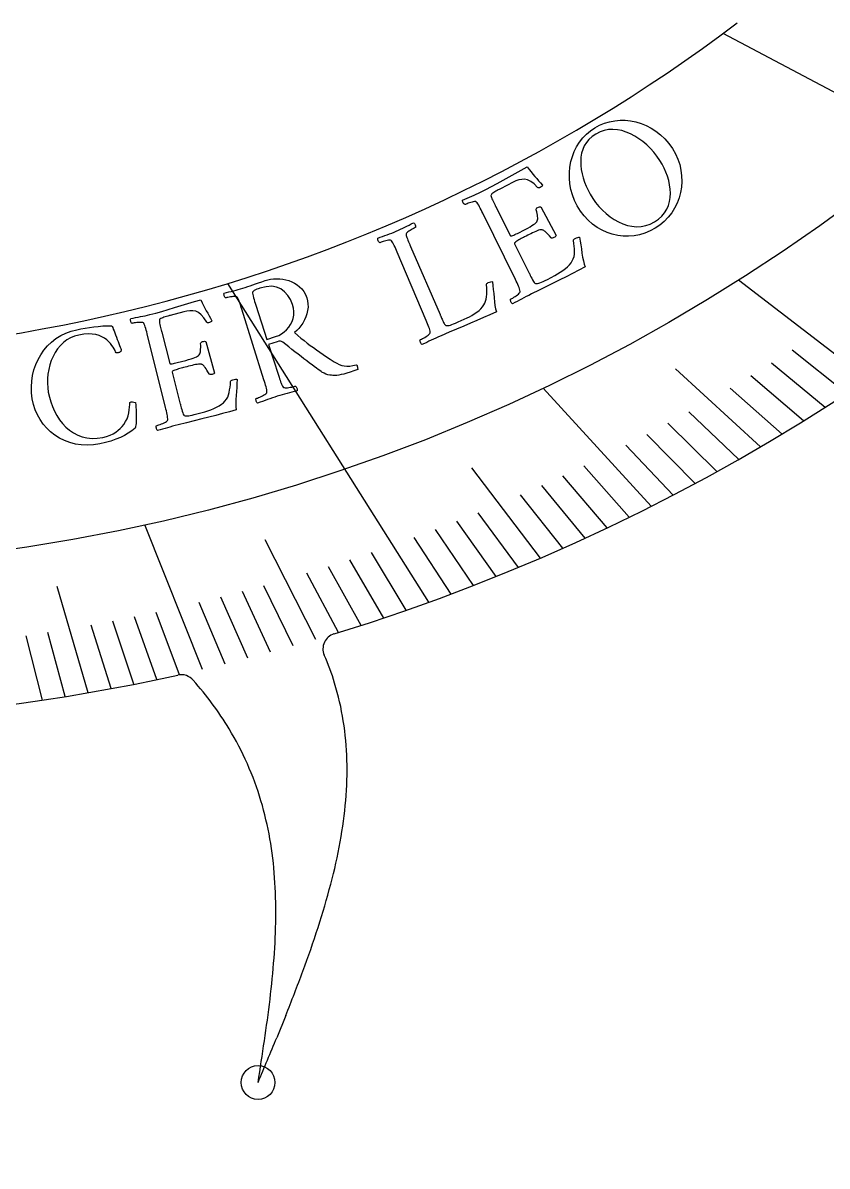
# Model space of a CAD drawing. Header units: millimetres. Extents: x -45 to 45, y -45 to 45.
# Drawn here: x 4.46 to 17.3, y -26.37 to -8.11 of the extents above; entities that cross this region are included whole.
import ezdxf

# ---------------------------------------------------------------- set-up
doc = ezdxf.new("R2010")
doc.units = ezdxf.units.MM
for name, color, linetype in [('CUT_INNER', 6, 'Continuous'), ('CUT_OUTER', 1, 'Continuous'), ('ENGRAVE', 7, 'Continuous'), ('ENGRAVE_FINE', 8, 'Continuous'), ('TEXT', 5, 'Continuous')]:
    doc.layers.add(name, color=color, linetype=linetype)

msp = doc.modelspace()

# ---------------------------------------------------------------- linework, layer by layer
at = {"layer": 'CUT_INNER'}
msp.add_lwpolyline([(8.6536, -23.9644), (8.5094, -24.3192)], dxfattribs=at)
for centre, radius, start, end in [((0.0007, 12.8585), 32.1401, 287.05108, 353.10104), ((0.0001, -0.0001), 43.3831, 216.35284, 0.70917), ((0.0003, 12.8577), 26.2896, 259.65555, 307.11507), ((9.4982, -18.1078), 0.25, 107.05349, 203.12714), ((6.1609, -19.6167), 3.4126, 16.3896, 24.41638), ((0.0003, 12.8506), 32.1325, 261.80212, 282.45773), ((6.9859, -18.7695), 0.25, 39.9146, 102.48047), ((3.1608, -22.1675), 5.3663, 31.24812, 41.53713), ((5.1697, -19.953), 4.4586, 8.96021, 16.94128), ((4.7562, -20.0154), 4.8768, 1.54877, 8.92737), ((3.5286, -21.9422), 4.935, 16.55981, 31.22646), ((3.9187, -20.0362), 5.7146, 355.06785, 1.53095), ((3.1301, -22.0595), 5.3504, 9.88769, 16.54739), ((2.5614, -19.9186), 7.077, 349.65898, 355.06385), ((2.2915, -22.2036), 6.2013, 4.07726, 9.86906), ((0.507, -19.5445), 9.1652, 345.32839, 349.6636), ((0.8183, -22.3076), 7.6782, 359.31729, 4.06986), ((-2.6105, -18.7301), 12.3872, 342.01057, 345.33653), ((-1.6729, -22.278), 10.1695, 355.66115, 359.31752), ((-7.667, -17.0909), 17.7028, 339.61834, 342.01883), ((-6.2086, -21.9348), 14.7182, 353.09366, 355.6648), ((-17.3368, -13.5016), 28.0173, 338.07219, 339.62493), ((-16.6164, -20.6758), 25.2019, 351.57591, 353.09758), ((-83.989, 13.7735), 100.035, 337.174557, 337.617169), ((-79.8758, -11.2832), 89.1547, 351.128482, 351.560585)]:
    msp.add_arc(centre, radius, start, end, dxfattribs=at)
at = {"layer": 'CUT_OUTER'}
msp.add_circle((0, 0), 45, dxfattribs=at)
at = {"layer": 'ENGRAVE'}
for points in [[(21.2577, -11.2481), (15.6388, -8.2749)], [(17.9491, -13.8032), (15.8858, -12.2164)], [(10.9383, -17.3634), (7.7297, -12.27)], [(14.4926, -15.8291), (12.7637, -13.9407)], [(7.322, -18.4368), (6.4042, -16.1259)]]:
    msp.add_lwpolyline(points, dxfattribs=at)
for centre, radius in [((0, 0), 44.1916), ((0, 12.859), 29.684), ((8.2119, -25.0343), 0.27)]:
    msp.add_circle(centre, radius, dxfattribs=at)
at = {"layer": 'ENGRAVE_FINE'}
for points in [[(17.6091, -14.0289), (16.7404, -13.3368)], [(16.2358, -14.8798), (14.878, -13.6354)], [(17.2678, -14.2494), (16.4124, -13.5435)], [(16.925, -14.4647), (16.0833, -13.7453)], [(16.581, -14.6748), (15.7532, -13.9421)], [(15.8893, -15.0797), (15.09, -14.321)], [(15.5418, -15.2745), (14.757, -14.5032)], [(15.1931, -15.4643), (14.4231, -14.6806)], [(14.8433, -15.6492), (14.0885, -14.8533)], [(12.7252, -16.6556), (11.6248, -15.2153)], [(14.1409, -16.004), (13.4169, -15.1847)], [(13.4347, -16.3394), (12.7424, -15.4975)], [(13.7882, -16.1742), (13.08, -15.3434)], [(13.0803, -16.4999), (12.4043, -15.647)], [(12.0125, -16.9527), (11.3862, -16.0688)], [(12.3692, -16.8065), (11.7261, -15.9326)], [(11.6551, -17.0943), (11.0457, -16.2005)], [(9.1361, -17.9561), (8.326, -16.364)], [(11.297, -17.2311), (10.7048, -16.3278)], [(10.579, -17.491), (10.0216, -16.5694)], [(9.8586, -17.7326), (9.3367, -16.7938)], [(10.2191, -17.6141), (9.6793, -16.6837)], [(9.4976, -17.8466), (8.9936, -16.8996)], [(5.4989, -18.808), (5.0031, -17.1122)], [(8.7742, -18.0611), (8.3066, -17.0986)], [(8.0489, -18.2578), (7.6183, -17.281)], [(8.4117, -18.1617), (7.9626, -17.1919)], [(6.958, -18.5197), (6.5838, -17.5238)], [(7.6856, -18.3495), (7.2737, -17.366)], [(6.229, -18.6725), (5.893, -17.6653)], [(6.5937, -18.5983), (6.2385, -17.5965)], [(5.1334, -18.8693), (4.8554, -17.8474)], [(5.8641, -18.7425), (5.5473, -17.73)], [(4.7677, -18.9263), (4.5092, -17.9002)]]:
    msp.add_lwpolyline(points, dxfattribs=at)
at = {"layer": 'TEXT'}
for points in [[(13.5913, -9.7829), (13.6675, -9.742), (13.7458, -9.7093), (13.8263, -9.685), (13.9091, -9.6689), (13.9931, -9.6611), (14.0771, -9.6616), (14.1612, -9.6704), (14.2454, -9.6875), (14.3286, -9.7127), (14.4097, -9.7458), (14.4887, -9.7869), (14.5656, -9.836), (14.6389, -9.8933), (14.7074, -9.9589), (14.771, -10.0329), (14.8295, -10.1155), (14.8778, -10.1985), (14.9168, -10.2837), (14.9462, -10.3708), (14.9661, -10.4601), (14.9771, -10.5502), (14.9796, -10.6397), (14.9736, -10.7287), (14.959, -10.817), (14.9362, -10.9034), (14.9051, -10.9863), (14.8659, -11.0658), (14.8185, -11.1418), (14.7633, -11.2128), (14.7009, -11.2774), (14.6312, -11.3355), (14.5543, -11.3871), (14.4738, -11.4303), (14.3909, -11.4647), (14.3057, -11.4903), (14.2182, -11.5071), (14.1299, -11.515), (14.0424, -11.5137), (13.9558, -11.5034), (13.8701, -11.484), (13.7865, -11.4558), (13.7059, -11.4193), (13.6285, -11.3744), (13.5542, -11.3211), (13.4844, -11.2597), (13.4205, -11.1904), (13.3623, -11.1131), (13.3099, -11.028), (13.2669, -10.942), (13.2331, -10.8545), (13.2082, -10.7657), (13.1923, -10.6754), (13.1847, -10.5852), (13.185, -10.4964), (13.193, -10.4091), (13.2087, -10.3231), (13.232, -10.2397), (13.2626, -10.1601), (13.3005, -10.0843), (13.3458, -10.0121), (13.3978, -9.945), (13.456, -9.8845), (13.5205, -9.8305), (13.5913, -9.7829)], [(13.6069, -9.8825), (13.5475, -9.9229), (13.4971, -9.9679), (13.4556, -10.0175), (13.423, -10.0718), (13.3983, -10.1296), (13.3805, -10.1896), (13.3695, -10.2519), (13.3653, -10.3165), (13.3673, -10.3826), (13.3745, -10.4492), (13.3871, -10.5164), (13.4051, -10.5842), (13.4274, -10.6513), (13.4532, -10.7165), (13.4824, -10.7797), (13.515, -10.8409), (13.5572, -10.9096), (13.6042, -10.9754), (13.6557, -11.0383), (13.7121, -11.0983), (13.7721, -11.154), (13.835, -11.204), (13.9007, -11.2483), (13.9692, -11.2867), (14.0397, -11.3182), (14.1111, -11.3414), (14.1836, -11.3563), (14.257, -11.363), (14.3305, -11.3599), (14.4031, -11.3455), (14.4749, -11.32), (14.5457, -11.2833), (14.6087, -11.2401), (14.6622, -11.1924), (14.706, -11.1402), (14.7403, -11.0835), (14.7661, -11.0235), (14.7843, -10.9611), (14.795, -10.8964), (14.7982, -10.8295), (14.7948, -10.7614), (14.7856, -10.6933), (14.7706, -10.6253), (14.7499, -10.5574), (14.7246, -10.4906), (14.6959, -10.4262), (14.6639, -10.3641), (14.6285, -10.3043), (14.5832, -10.2377), (14.5336, -10.1742), (14.4797, -10.1139), (14.4214, -10.0567), (14.3599, -10.0039), (14.296, -9.9567), (14.2297, -9.9151), (14.161, -9.8791), (14.0911, -9.8498), (14.021, -9.8281), (13.9507, -9.8142), (13.8802, -9.808), (13.8101, -9.8109), (13.7413, -9.8243), (13.6736, -9.8481), (13.6069, -9.8825)], [(11.7656, -10.8116), (11.8507, -10.7685), (11.9395, -10.7219), (12.0318, -10.672), (12.1276, -10.6186), (12.2246, -10.564), (12.3207, -10.5106), (12.4159, -10.4584), (12.5102, -10.4073), (12.5409, -10.4491), (12.5715, -10.4885), (12.602, -10.5255), (12.6325, -10.5601), (12.6629, -10.5939), (12.6934, -10.6286), (12.7239, -10.6639), (12.7546, -10.7001), (12.7504, -10.7093), (12.7434, -10.7182), (12.7334, -10.7266), (12.7204, -10.7346), (12.7059, -10.741), (12.6939, -10.7432), (12.6844, -10.7413), (12.6773, -10.7353), (12.6202, -10.6798), (12.5665, -10.6397), (12.5161, -10.6151), (12.4691, -10.6058), (12.4236, -10.6076), (12.3777, -10.6158), (12.3315, -10.6305), (12.2849, -10.6517), (12.0828, -10.7562), (12.0741, -10.7607), (12.0625, -10.767), (12.0479, -10.7749), (12.0304, -10.7845), (12.0118, -10.7951), (11.9941, -10.8058), (11.9772, -10.8166), (11.9611, -10.8276), (11.9475, -10.8382), (11.938, -10.848), (11.9326, -10.8568), (11.9313, -10.8648), (11.9349, -10.88), (11.9402, -10.8968), (11.9472, -10.915), (11.9559, -10.9348), (11.9656, -10.9555), (11.9756, -10.9764), (11.9859, -10.9975), (11.9966, -11.0189), (12.0008, -11.0273), (12.0045, -11.0347), (12.0078, -11.0412), (12.0106, -11.0467), (12.2418, -11.5071), (12.2462, -11.5106), (12.2541, -11.5112), (12.2655, -11.5088), (12.2805, -11.5034), (12.2977, -11.4962), (12.3157, -11.4881), (12.3344, -11.4792), (12.3539, -11.4695), (12.4804, -11.4048), (12.5212, -11.3834), (12.5568, -11.3638), (12.5873, -11.346), (12.6126, -11.33), (12.6334, -11.315), (12.65, -11.3001), (12.6626, -11.2853), (12.6711, -11.2706), (12.6764, -11.2553), (12.6793, -11.2384), (12.6798, -11.2199), (12.6779, -11.1999), (12.6741, -11.1775), (12.669, -11.1518), (12.6625, -11.1228), (12.6546, -11.0906), (12.6536, -11.0813), (12.6575, -11.0722), (12.6661, -11.0635), (12.6796, -11.0549), (12.6936, -11.0485), (12.7063, -11.0448), (12.7176, -11.0437), (12.7277, -11.0454), (12.9725, -11.5051), (12.9686, -11.5128), (12.9616, -11.5206), (12.9514, -11.5284), (12.938, -11.5363), (12.9239, -11.5424), (12.9114, -11.5448), (12.9005, -11.5435), (12.8914, -11.5385), (12.8658, -11.5103), (12.8436, -11.4865), (12.8248, -11.4672), (12.8093, -11.4522), (12.7962, -11.4407), (12.7849, -11.4315), (12.7751, -11.4246), (12.767, -11.4201), (12.7596, -11.4171), (12.752, -11.4148), (12.7441, -11.4132), (12.7361, -11.4124), (12.7254, -11.4121), (12.7112, -11.4146), (12.6933, -11.4201), (12.6718, -11.4284), (12.6481, -11.4386), (12.6234, -11.4497), (12.5977, -11.4615), (12.5712, -11.4743), (12.5446, -11.4873), (12.5188, -11.5001), (12.4939, -11.5126), (12.4698, -11.5248), (12.4531, -11.5334), (12.4354, -11.5428), (12.4167, -11.5528), (12.3969, -11.5635), (12.3775, -11.5744), (12.3596, -11.5848), (12.3432, -11.5949), (12.3284, -11.6045), (12.3165, -11.6136), (12.3089, -11.6219), (12.3056, -11.6294), (12.3067, -11.6361), (12.543, -12.1065), (12.5444, -12.1094), (12.5462, -12.1129), (12.5483, -12.117), (12.5506, -12.1217), (12.5603, -12.1406), (12.5713, -12.162), (12.5838, -12.1858), (12.5977, -12.2121), (12.6113, -12.2363), (12.6231, -12.254), (12.633, -12.2651), (12.641, -12.2695), (12.6586, -12.2707), (12.6767, -12.2694), (12.6954, -12.2656), (12.7147, -12.2593), (12.7368, -12.2502), (12.7639, -12.2379), (12.796, -12.2225), (12.8332, -12.2038), (12.9533, -12.1419), (12.9972, -12.1177), (13.0396, -12.0914), (13.0805, -12.063), (13.1199, -12.0325), (13.1557, -12.0012), (13.186, -11.9703), (13.2109, -11.9398), (13.2302, -11.9098), (13.2473, -11.8757), (13.2591, -11.8394), (13.2656, -11.8008), (13.2668, -11.7601), (13.2648, -11.7177), (13.2616, -11.674), (13.2574, -11.6292), (13.252, -11.5831), (13.2525, -11.5744), (13.2572, -11.5658), (13.2659, -11.5574), (13.2788, -11.5492), (13.2999, -11.5389), (13.3182, -11.5326), (13.3338, -11.5301), (13.3467, -11.5315), (13.3565, -11.5917), (13.3662, -11.6539), (13.3759, -11.7181), (13.3856, -11.7844), (13.3959, -11.8486), (13.4075, -11.9069), (13.4206, -11.9592), (13.435, -12.0054), (13.3346, -12.059), (13.234, -12.1114), (13.1332, -12.1626), (13.0321, -12.2126), (12.9279, -12.2637), (12.8173, -12.3183), (12.7004, -12.3763), (12.577, -12.4376), (12.5343, -12.4591), (12.4941, -12.4799), (12.4564, -12.4999), (12.4211, -12.5193), (12.3866, -12.5382), (12.3512, -12.5569), (12.3149, -12.5754), (12.2776, -12.5937), (12.2702, -12.5898), (12.2634, -12.5833), (12.2571, -12.5742), (12.2513, -12.5624), (12.2467, -12.5501), (12.2438, -12.5393), (12.2426, -12.5301), (12.2432, -12.5223), (12.2525, -12.5176), (12.2648, -12.5107), (12.28, -12.5019), (12.2983, -12.4909), (12.3177, -12.4787), (12.3361, -12.4659), (12.3537, -12.4525), (12.3704, -12.4385), (12.3843, -12.4252), (12.3938, -12.4137), (12.3987, -12.404), (12.3992, -12.3961), (12.3957, -12.3774), (12.3901, -12.3572), (12.3822, -12.3352), (12.3721, -12.3116), (12.3605, -12.2867), (12.3484, -12.261), (12.3356, -12.2343), (12.3221, -12.2068), (11.8014, -11.1475), (11.7878, -11.12), (11.7744, -11.0934), (11.7613, -11.0676), (11.7484, -11.0427), (11.7356, -11.0197), (11.723, -10.9996), (11.7105, -10.9824), (11.6981, -10.9681), (11.6913, -10.9625), (11.6809, -10.9599), (11.6668, -10.9603), (11.6492, -10.9637), (11.6295, -10.9688), (11.6097, -10.9746), (11.5896, -10.9812), (11.5694, -10.9884), (11.5506, -10.9954), (11.5351, -11.0014), (11.5229, -11.0064), (11.5139, -11.0105), (11.5077, -11.006), (11.5014, -10.9992), (11.4949, -10.9902), (11.4882, -10.9789), (11.4826, -10.967), (11.4793, -10.9565), (11.4782, -10.9471), (11.4795, -10.9391), (11.5164, -10.9229), (11.5531, -10.907), (11.5896, -10.8913), (11.6257, -10.8758), (11.6615, -10.8603), (11.6968, -10.8445), (11.7315, -10.8282), (11.7656, -10.8116)], [(11.1187, -12.7634), (11.1199, -12.7663), (11.1215, -12.7699), (11.1233, -12.7741), (11.1254, -12.779), (11.1309, -12.7915), (11.1371, -12.8059), (11.1441, -12.822), (11.1519, -12.84), (11.1601, -12.8583), (11.1682, -12.8757), (11.1763, -12.8922), (11.1844, -12.9076), (11.1921, -12.9209), (11.1991, -12.9306), (11.2053, -12.9368), (11.2107, -12.9394), (11.2282, -12.9416), (11.2464, -12.9413), (11.2653, -12.9385), (11.2849, -12.9333), (11.3074, -12.9255), (11.3352, -12.9147), (11.3681, -12.9011), (11.4063, -12.8845), (11.5507, -12.8201), (11.5878, -12.8021), (11.6257, -12.7811), (11.6645, -12.7572), (11.704, -12.7303), (11.7412, -12.7017), (11.7727, -12.6726), (11.7987, -12.6432), (11.8192, -12.6133), (11.8337, -12.5844), (11.8458, -12.5526), (11.8556, -12.5179), (11.863, -12.4805), (11.8675, -12.4393), (11.8684, -12.3936), (11.8656, -12.3432), (11.8593, -12.2883), (11.8603, -12.2797), (11.8654, -12.2714), (11.8746, -12.2635), (11.888, -12.256), (11.9096, -12.2469), (11.9282, -12.2416), (11.944, -12.24), (11.9568, -12.2421), (11.9631, -12.3028), (11.9693, -12.3655), (11.9754, -12.4301), (11.9813, -12.4968), (11.988, -12.5615), (11.9964, -12.6204), (12.0065, -12.6733), (12.0183, -12.7203), (11.9151, -12.7682), (11.8117, -12.8148), (11.7081, -12.8603), (11.6044, -12.9045), (11.4975, -12.9497), (11.384, -12.998), (11.264, -13.0494), (11.1374, -13.1036), (11.0936, -13.1227), (11.0523, -13.1412), (11.0135, -13.1591), (10.9771, -13.1764), (10.9416, -13.1934), (10.9052, -13.2101), (10.8679, -13.2265), (10.8297, -13.2427), (10.8226, -13.2384), (10.8161, -13.2315), (10.8103, -13.222), (10.8052, -13.2099), (10.8013, -13.1974), (10.799, -13.1865), (10.7984, -13.1772), (10.7994, -13.1695), (10.8089, -13.1652), (10.8215, -13.1591), (10.8373, -13.1511), (10.8562, -13.1412), (10.8762, -13.1301), (10.8953, -13.1183), (10.9136, -13.106), (10.931, -13.093), (10.9457, -13.0804), (10.9558, -13.0694), (10.9613, -13.06), (10.9622, -13.0522), (10.9598, -13.0334), (10.9553, -13.0128), (10.9486, -12.9905), (10.9398, -12.9663), (10.9297, -12.9408), (10.919, -12.9144), (10.9077, -12.8871), (10.8959, -12.8589), (10.4354, -11.772), (10.4234, -11.7438), (10.4115, -11.7165), (10.3998, -11.69), (10.3883, -11.6644), (10.3769, -11.6407), (10.3654, -11.6199), (10.3539, -11.602), (10.3423, -11.5871), (10.3359, -11.5811), (10.3256, -11.578), (10.3116, -11.5776), (10.2937, -11.5799), (10.2739, -11.584), (10.2537, -11.5887), (10.2333, -11.594), (10.2127, -11.6001), (10.1935, -11.6061), (10.1777, -11.6112), (10.1652, -11.6155), (10.1561, -11.6191), (10.1501, -11.6142), (10.1442, -11.6071), (10.1382, -11.5977), (10.1322, -11.5861), (10.1272, -11.5739), (10.1245, -11.5632), (10.124, -11.5538), (10.1257, -11.5458), (10.1635, -11.5318), (10.201, -11.5179), (10.2383, -11.5043), (10.2753, -11.4909), (10.3119, -11.4775), (10.348, -11.4636), (10.3835, -11.4493), (10.4185, -11.4346), (10.4541, -11.419), (10.489, -11.4031), (10.5232, -11.3868), (10.5568, -11.3702), (10.5903, -11.3533), (10.6247, -11.3362), (10.6599, -11.3189), (10.696, -11.3014), (10.7029, -11.3056), (10.7094, -11.3125), (10.7153, -11.3218), (10.7207, -11.3338), (10.725, -11.3462), (10.7276, -11.357), (10.7286, -11.3662), (10.728, -11.3738), (10.7192, -11.378), (10.7074, -11.3841), (10.6928, -11.392), (10.6753, -11.4018), (10.6567, -11.4125), (10.639, -11.4235), (10.6221, -11.4346), (10.606, -11.446), (10.5924, -11.4572), (10.583, -11.4676), (10.5776, -11.4775), (10.5765, -11.4867), (10.5792, -11.5021), (10.5835, -11.5191), (10.5895, -11.5377), (10.5971, -11.558), (10.6057, -11.5795), (10.615, -11.6019), (10.6248, -11.6252), (10.6353, -11.6494), (10.6369, -11.6533), (10.6386, -11.6572), (10.6403, -11.6611), (10.642, -11.665), (10.6437, -11.6689), (10.6454, -11.6728), (10.6471, -11.6767), (10.6488, -11.6806)], [(8.3245, -12.2234), (8.3677, -12.2111), (8.4127, -12.2022), (8.4597, -12.1967), (8.5085, -12.1945), (8.558, -12.196), (8.6068, -12.2013), (8.6552, -12.2105), (8.703, -12.2235), (8.7493, -12.2408), (8.7932, -12.2629), (8.8348, -12.2896), (8.8739, -12.3212), (8.9096, -12.3578), (8.9408, -12.4), (8.9675, -12.4477), (8.9897, -12.5009), (9.003, -12.5484), (9.0096, -12.5974), (9.0097, -12.6481), (9.0031, -12.7003), (8.9909, -12.7526), (8.974, -12.8035), (8.9525, -12.853), (8.9263, -12.9011), (8.8965, -12.9462), (8.8641, -12.9869), (8.8292, -13.0231), (8.7918, -13.0549), (8.8451, -13.0998), (8.8971, -13.1424), (8.9477, -13.1828), (8.9969, -13.2211), (9.0458, -13.258), (9.0955, -13.2944), (9.1458, -13.3303), (9.1969, -13.3658), (9.2499, -13.4018), (9.3058, -13.4396), (9.3648, -13.479), (9.4268, -13.5201), (9.4682, -13.5448), (9.5092, -13.5642), (9.5497, -13.5786), (9.5898, -13.5878), (9.6316, -13.5916), (9.6773, -13.5898), (9.727, -13.5824), (9.7805, -13.5692), (9.7872, -13.5741), (9.7929, -13.582), (9.7973, -13.593), (9.8006, -13.607), (9.8029, -13.6211), (9.8045, -13.632), (9.8053, -13.6398), (9.8053, -13.6445), (9.7415, -13.6674), (9.6829, -13.6869), (9.6294, -13.703), (9.581, -13.7159), (9.5381, -13.7258), (9.501, -13.733), (9.4696, -13.7375), (9.444, -13.7394), (9.4269, -13.7386), (9.4065, -13.7372), (9.383, -13.7353), (9.3562, -13.7329), (9.3271, -13.7278), (9.2969, -13.7181), (9.2654, -13.7037), (9.2327, -13.6846), (9.2183, -13.6748), (9.1988, -13.6612), (9.1741, -13.6437), (9.1444, -13.6223), (9.1106, -13.5977), (9.0737, -13.5704), (9.0336, -13.5403), (8.9905, -13.5076), (8.9451, -13.4729), (8.8982, -13.4369), (8.85, -13.3997), (8.8003, -13.3612), (8.7505, -13.3222), (8.7015, -13.2835), (8.6535, -13.2449), (8.6065, -13.2065), (8.5889, -13.1966), (8.5679, -13.1924), (8.5437, -13.1936), (8.5161, -13.2004), (8.3803, -13.2444), (8.5377, -13.7349), (8.539, -13.739), (8.5403, -13.743), (8.5416, -13.7471), (8.5429, -13.7511), (8.5442, -13.7552), (8.5455, -13.7592), (8.5468, -13.7632), (8.5481, -13.7673), (8.5562, -13.7923), (8.5641, -13.816), (8.5718, -13.8385), (8.5793, -13.8598), (8.5868, -13.8794), (8.5946, -13.8969), (8.6027, -13.9123), (8.611, -13.9255), (8.6179, -13.9305), (8.6288, -13.9339), (8.6437, -13.9356), (8.6625, -13.9356), (8.6836, -13.9343), (8.7052, -13.9318), (8.7271, -13.9283), (8.7494, -13.9238), (8.7702, -13.9189), (8.7873, -13.9147), (8.8009, -13.9111), (8.8109, -13.9081), (8.8167, -13.9132), (8.8222, -13.9207), (8.8276, -13.9305), (8.8328, -13.9426), (8.8369, -13.955), (8.8387, -13.966), (8.8383, -13.9754), (8.8357, -13.9834), (8.7941, -13.9941), (8.7535, -14.0047), (8.7137, -14.0151), (8.6749, -14.0253), (8.6363, -14.0358), (8.5974, -14.0469), (8.558, -14.0586), (8.5184, -14.0709), (8.4798, -14.0833), (8.441, -14.0964), (8.402, -14.1099), (8.3628, -14.1241), (8.3233, -14.1386), (8.2835, -14.1533), (8.2434, -14.1683), (8.2029, -14.1834), (8.1962, -14.1784), (8.1905, -14.1709), (8.1857, -14.1609), (8.1818, -14.1484), (8.1791, -14.1356), (8.1779, -14.1245), (8.1782, -14.1151), (8.1799, -14.1076), (8.1898, -14.1043), (8.203, -14.0995), (8.2195, -14.093), (8.2392, -14.0851), (8.2602, -14.076), (8.2804, -14.0661), (8.2999, -14.0556), (8.3185, -14.0444), (8.3344, -14.0334), (8.3455, -14.0235), (8.3519, -14.0146), (8.3535, -14.0069), (8.353, -13.988), (8.3505, -13.9671), (8.3461, -13.9442), (8.3398, -13.9193), (8.3322, -13.8929), (8.3242, -13.8656), (8.3156, -13.8373), (8.3066, -13.808), (7.953, -12.6819), (7.9438, -12.6526), (7.9346, -12.6242), (7.9256, -12.5967), (7.9167, -12.5701), (7.9077, -12.5454), (7.8983, -12.5236), (7.8886, -12.5047), (7.8786, -12.4886), (7.8727, -12.4821), (7.8629, -12.4779), (7.8489, -12.4761), (7.8309, -12.4767), (7.8109, -12.4787), (7.7906, -12.4814), (7.7702, -12.4846), (7.7496, -12.4884), (7.7305, -12.4923), (7.7147, -12.4957), (7.7021, -12.4987), (7.6927, -12.5013), (7.6873, -12.4959), (7.682, -12.4882), (7.677, -12.4783), (7.6721, -12.4661), (7.6684, -12.4535), (7.6668, -12.4426), (7.6672, -12.4332), (7.6697, -12.4254), (7.7086, -12.4152), (7.7471, -12.4052), (7.7851, -12.3954), (7.8227, -12.3859), (7.8598, -12.3763), (7.8967, -12.3662), (7.9332, -12.3556), (7.9694, -12.3444), (8.0074, -12.3322), (8.0467, -12.3191), (8.0873, -12.3052), (8.1292, -12.2904), (8.1734, -12.2748), (8.2206, -12.2584), (8.271, -12.2413), (8.3245, -12.2234)], [(8.762, -12.6074), (8.7282, -12.5275), (8.686, -12.4592), (8.6354, -12.4023), (8.5765, -12.3567), (8.5083, -12.3262), (8.43, -12.3143), (8.3414, -12.3209), (8.2425, -12.3458), (8.2294, -12.3503), (8.2134, -12.3561), (8.1945, -12.3631), (8.1725, -12.3716), (8.152, -12.3808), (8.137, -12.3905), (8.1277, -12.4005), (8.1241, -12.411), (8.1241, -12.4267), (8.1265, -12.4463), (8.1314, -12.4697), (8.1388, -12.4969), (8.1476, -12.5262), (8.1566, -12.5555), (8.1658, -12.585), (8.1752, -12.6146), (8.3543, -13.1636), (8.4923, -13.1188), (8.5412, -13.0996), (8.5868, -13.0747), (8.6294, -13.0443), (8.6687, -13.0083), (8.7034, -12.9679), (8.7324, -12.9241), (8.7556, -12.877), (8.7729, -12.8266), (8.783, -12.7739), (8.7846, -12.7198), (8.7775, -12.6643), (8.762, -12.6074)], [(6.4848, -12.7666), (6.5771, -12.7425), (6.6737, -12.7159), (6.7745, -12.6866), (6.8795, -12.6547), (6.9859, -12.6219), (7.0911, -12.5901), (7.1952, -12.5592), (7.2981, -12.5293), (7.3193, -12.5766), (7.3409, -12.6215), (7.3629, -12.6642), (7.3853, -12.7045), (7.4078, -12.744), (7.4303, -12.7843), (7.4527, -12.8253), (7.475, -12.8671), (7.469, -12.8753), (7.4602, -12.8825), (7.4486, -12.8886), (7.4342, -12.8936), (7.4188, -12.8968), (7.4065, -12.8965), (7.3976, -12.8926), (7.3919, -12.8852), (7.3479, -12.8189), (7.3039, -12.7683), (7.2599, -12.7336), (7.2159, -12.7146), (7.1711, -12.7066), (7.1245, -12.7049), (7.0762, -12.7095), (7.0262, -12.7204), (6.8066, -12.7797), (6.7971, -12.7823), (6.7844, -12.7859), (6.7685, -12.7906), (6.7493, -12.7963), (6.7289, -12.8026), (6.7093, -12.8093), (6.6905, -12.8163), (6.6725, -12.8237), (6.6569, -12.8312), (6.6456, -12.8387), (6.6384, -12.8462), (6.6355, -12.8537), (6.6357, -12.8694), (6.6374, -12.8869), (6.6403, -12.9062), (6.6446, -12.9274), (6.6498, -12.9496), (6.6551, -12.9722), (6.6608, -12.995), (6.6666, -13.0182), (6.669, -13.0273), (6.671, -13.0353), (6.6729, -13.0423), (6.6744, -13.0483), (6.8029, -13.5472), (6.8064, -13.5516), (6.814, -13.5539), (6.8257, -13.554), (6.8415, -13.5519), (6.8599, -13.5484), (6.8791, -13.5443), (6.8993, -13.5396), (6.9204, -13.5342), (7.0577, -13.4978), (7.1021, -13.4855), (7.1411, -13.4739), (7.1746, -13.463), (7.2028, -13.4527), (7.2262, -13.4424), (7.2457, -13.4314), (7.2611, -13.4196), (7.2725, -13.4071), (7.281, -13.3932), (7.2874, -13.3773), (7.2917, -13.3593), (7.2941, -13.3394), (7.2952, -13.3167), (7.2956, -13.2905), (7.2954, -13.2608), (7.2946, -13.2276), (7.2956, -13.2183), (7.3012, -13.2103), (7.3115, -13.2035), (7.3265, -13.1981), (7.3415, -13.1947), (7.3547, -13.1938), (7.3661, -13.1952), (7.3756, -13.1989), (7.5174, -13.7001), (7.512, -13.7068), (7.5035, -13.7128), (7.4918, -13.7183), (7.4771, -13.7232), (7.462, -13.7262), (7.4493, -13.7259), (7.439, -13.7223), (7.431, -13.7156), (7.412, -13.6826), (7.3954, -13.6546), (7.3811, -13.6317), (7.3691, -13.6138), (7.3588, -13.5998), (7.3496, -13.5884), (7.3416, -13.5796), (7.3346, -13.5735), (7.328, -13.569), (7.321, -13.5651), (7.3137, -13.5619), (7.306, -13.5594), (7.2957, -13.5568), (7.2812, -13.5563), (7.2626, -13.5578), (7.2398, -13.5614), (7.2144, -13.5663), (7.188, -13.5719), (7.1604, -13.5781), (7.1317, -13.5849), (7.103, -13.592), (7.0751, -13.5991), (7.0481, -13.606), (7.022, -13.6128), (7.0038, -13.6177), (6.9845, -13.6231), (6.9641, -13.6289), (6.9425, -13.6352), (6.9212, -13.6417), (6.9015, -13.6482), (6.8834, -13.6545), (6.8668, -13.6608), (6.8533, -13.6671), (6.8442, -13.6736), (6.8394, -13.6802), (6.8389, -13.687), (6.9703, -14.1969), (6.9711, -14.2), (6.9721, -14.2037), (6.9732, -14.2082), (6.9745, -14.2133), (6.9799, -14.2339), (6.9862, -14.2571), (6.9933, -14.283), (7.0013, -14.3116), (7.0096, -14.3382), (7.0173, -14.3579), (7.0247, -14.3709), (7.0315, -14.3769), (7.0484, -14.3818), (7.0664, -14.3843), (7.0855, -14.3846), (7.1057, -14.3825), (7.1292, -14.3783), (7.1583, -14.3721), (7.193, -14.3637), (7.2333, -14.3533), (7.3638, -14.3183), (7.4118, -14.304), (7.4588, -14.2872), (7.5048, -14.2681), (7.5497, -14.2467), (7.5914, -14.2237), (7.6276, -14.1999), (7.6583, -14.1754), (7.6836, -14.1502), (7.7075, -14.1205), (7.7267, -14.0875), (7.7412, -14.0512), (7.751, -14.0116), (7.758, -13.9697), (7.7642, -13.9264), (7.7696, -13.8817), (7.7741, -13.8355), (7.7764, -13.8271), (7.7828, -13.8197), (7.7931, -13.8133), (7.8074, -13.808), (7.8302, -13.8025), (7.8495, -13.8001), (7.8653, -13.801), (7.8776, -13.8051), (7.8743, -13.866), (7.8707, -13.9289), (7.8665, -13.9937), (7.8619, -14.0605), (7.8584, -14.1255), (7.8575, -14.1849), (7.8591, -14.2387), (7.8635, -14.287), (7.754, -14.3181), (7.6446, -14.348), (7.5352, -14.3767), (7.4259, -14.4041), (7.3131, -14.432), (7.1935, -14.462), (7.0669, -14.4939), (6.9334, -14.5277), (6.8871, -14.5396), (6.8434, -14.5514), (6.8023, -14.563), (6.7637, -14.5744), (6.726, -14.5856), (6.6874, -14.5964), (6.648, -14.6068), (6.6077, -14.6168), (6.6013, -14.6114), (6.596, -14.6036), (6.5918, -14.5933), (6.5887, -14.5806), (6.5867, -14.5676), (6.5862, -14.5565), (6.587, -14.5472), (6.5892, -14.5397), (6.5993, -14.537), (6.6127, -14.533), (6.6295, -14.5275), (6.6497, -14.5207), (6.6712, -14.5129), (6.692, -14.5042), (6.712, -14.4949), (6.7312, -14.4848), (6.7477, -14.4747), (6.7594, -14.4654), (6.7663, -14.457), (6.7684, -14.4494), (6.7689, -14.4304), (6.7677, -14.4094), (6.7646, -14.3863), (6.7598, -14.3611), (6.7538, -14.3343), (6.7473, -14.3066), (6.7405, -14.2778), (6.7332, -14.2481), (6.4486, -13.1025), (6.4411, -13.0728), (6.4337, -13.0439), (6.4263, -13.0159), (6.419, -12.9889), (6.4114, -12.9637), (6.4033, -12.9413), (6.3948, -12.9219), (6.3857, -12.9053), (6.3802, -12.8984), (6.3706, -12.8937), (6.3568, -12.8911), (6.3388, -12.8906), (6.3185, -12.8915), (6.2979, -12.893), (6.2769, -12.8951), (6.2556, -12.8978), (6.2357, -12.9007), (6.2193, -12.9033), (6.2063, -12.9056), (6.1967, -12.9077), (6.1916, -12.902), (6.1868, -12.894), (6.1824, -12.8838), (6.1782, -12.8714), (6.1753, -12.8586), (6.1743, -12.8476), (6.1752, -12.8382), (6.1782, -12.8306), (6.2177, -12.8226), (6.2569, -12.8148), (6.2959, -12.8072), (6.3345, -12.7998), (6.3728, -12.7922), (6.4106, -12.7842), (6.4479, -12.7757), (6.4848, -12.7666)], [(5.3196, -13.0076), (5.3839, -12.995), (5.4499, -12.9833), (5.5176, -12.9726), (5.5872, -12.9627), (5.6581, -12.9545), (5.7302, -12.9487), (5.8033, -12.9454), (5.8777, -12.9446), (5.879, -12.948), (5.8832, -12.9582), (5.8901, -12.9752), (5.8998, -12.9991), (5.9112, -13.0275), (5.9234, -13.0583), (5.9363, -13.0914), (5.9499, -13.127), (5.9636, -13.1629), (5.9768, -13.197), (5.9894, -13.2295), (6.0015, -13.2604), (6.012, -13.2873), (6.0198, -13.3081), (6.0251, -13.3227), (6.0277, -13.3313), (6.0289, -13.3368), (6.0275, -13.343), (6.0234, -13.3497), (6.0167, -13.3571), (6.0083, -13.3641), (5.9992, -13.3698), (5.9894, -13.3742), (5.979, -13.3773), (5.9699, -13.3788), (5.9612, -13.3792), (5.9529, -13.3783), (5.945, -13.3763), (5.9375, -13.3599), (5.9272, -13.3397), (5.9142, -13.3158), (5.8984, -13.2882), (5.8791, -13.2588), (5.8558, -13.2296), (5.8283, -13.2006), (5.7967, -13.1717), (5.7606, -13.1449), (5.7192, -13.1218), (5.6727, -13.1026), (5.621, -13.0872), (5.5635, -13.0774), (5.4993, -13.0752), (5.4286, -13.0807), (5.3511, -13.0936), (5.2821, -13.1121), (5.218, -13.1384), (5.1588, -13.1723), (5.1045, -13.2139), (5.0552, -13.2619), (5.011, -13.3149), (4.9719, -13.3729), (4.9379, -13.4361), (4.9091, -13.5028), (4.8858, -13.5717), (4.868, -13.6428), (4.8557, -13.7161), (4.849, -13.7901), (4.8477, -13.8632), (4.8521, -13.9355), (4.8621, -14.007), (4.8791, -14.0855), (4.9013, -14.1624), (4.9288, -14.2376), (4.9616, -14.3111), (4.9996, -14.3814), (5.0426, -14.447), (5.0907, -14.5078), (5.1438, -14.5638), (5.2019, -14.6138), (5.2645, -14.6562), (5.3317, -14.6912), (5.4035, -14.7187), (5.4797, -14.7371), (5.5599, -14.745), (5.6442, -14.7422), (5.7324, -14.7288), (5.7928, -14.7137), (5.8475, -14.6945), (5.8963, -14.6715), (5.9393, -14.6445), (5.9773, -14.6151), (6.0111, -14.5847), (6.0408, -14.5533), (6.0664, -14.521), (6.0959, -14.4757), (6.1193, -14.4295), (6.1365, -14.3825), (6.1476, -14.3346), (6.1545, -14.2881), (6.1593, -14.2449), (6.1619, -14.2051), (6.1623, -14.1687), (6.1851, -14.1628), (6.2078, -14.1612), (6.2304, -14.164), (6.2529, -14.1712), (6.2551, -14.1834), (6.2572, -14.2007), (6.2592, -14.2231), (6.2611, -14.2506), (6.2628, -14.2814), (6.2643, -14.3134), (6.2655, -14.3468), (6.2664, -14.3816), (6.2669, -14.4161), (6.2665, -14.4487), (6.2653, -14.4796), (6.2633, -14.5086), (6.2606, -14.5343), (6.257, -14.5551), (6.2527, -14.5709), (6.2477, -14.5819), (6.1961, -14.6235), (6.1397, -14.6621), (6.0784, -14.6976), (6.0123, -14.73), (5.9403, -14.7595), (5.8614, -14.7863), (5.7756, -14.8103), (5.6829, -14.8315), (5.5824, -14.8474), (5.4842, -14.8532), (5.3886, -14.8489), (5.2957, -14.8347), (5.2065, -14.8115), (5.122, -14.7803), (5.0424, -14.7411), (4.9676, -14.6941), (4.8985, -14.6402), (4.8358, -14.5803), (4.7796, -14.5146), (4.7297, -14.443), (4.687, -14.3664), (4.6522, -14.2858), (4.6251, -14.2011), (4.6058, -14.1124), (4.5938, -14.0169), (4.5907, -13.923), (4.5963, -13.8305), (4.6107, -13.7396), (4.6329, -13.6513), (4.6623, -13.5664), (4.6989, -13.4851), (4.7425, -13.4073), (4.7929, -13.3342), (4.8499, -13.2671), (4.9133, -13.206), (4.9833, -13.1509), (5.0593, -13.1028), (5.1406, -13.0629), (5.2273, -13.0312), (5.3196, -13.0076)]]:
    msp.add_lwpolyline(points, close=True, dxfattribs=at)

doc.saveas('drawing.dxf')
